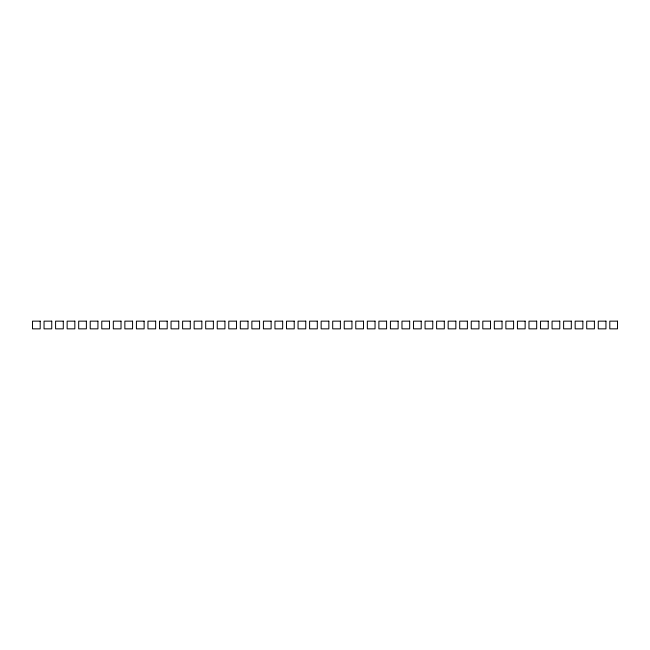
<?xml version="1.0" encoding="UTF-8"?>
<svg xmlns="http://www.w3.org/2000/svg" width="650" height="650" viewBox="0 0 650 650"><rect width="100%" height="100%" fill="white"/><g stroke="black" fill="none" stroke-linecap="round" stroke-linejoin="round"><path stroke-width="0.97" d="M40.194 321.149L32.5 321.149L32.5 328.851L40.194 328.851L40.194 321.149M51.74 321.149L44.046 321.149L44.046 328.851L51.74 328.851L51.74 321.149M63.286 321.149L55.591 321.149L55.591 328.851L63.286 328.851L63.286 321.149M74.839 321.149L67.137 321.149L67.137 328.851L74.839 328.851L74.839 321.149M86.385 321.149L78.683 321.149L78.683 328.851L86.385 328.851L86.385 321.149M97.931 321.149L90.228 321.149L90.228 328.851L97.931 328.851L97.931 321.149M109.476 321.149L101.774 321.149L101.774 328.851L109.476 328.851L109.476 321.149M121.022 321.149L113.319 321.149L113.319 328.851L121.022 328.851L121.022 321.149M132.567 321.149L124.865 321.149L124.865 328.851L132.567 328.851L132.567 321.149M144.113 321.149L136.411 321.149L136.411 328.851L144.113 328.851L144.113 321.149M155.659 321.149L147.964 321.149L147.964 328.851L155.659 328.851L155.659 321.149M167.204 321.149L159.51 321.149L159.51 328.851L167.204 328.851L167.204 321.149M178.75 321.149L171.056 321.149L171.056 328.851L178.75 328.851L178.75 321.149M190.296 321.149L182.601 321.149L182.601 328.851L190.296 328.851L190.296 321.149M201.841 321.149L194.147 321.149L194.147 328.851L201.841 328.851L201.841 321.149M213.387 321.149L205.692 321.149L205.692 328.851L213.387 328.851L213.387 321.149M224.932 321.149L217.238 321.149L217.238 328.851L224.932 328.851L224.932 321.149M236.478 321.149L228.784 321.149L228.784 328.851L236.478 328.851L236.478 321.149M248.024 321.149L240.329 321.149L240.329 328.851L248.024 328.851L248.024 321.149M259.569 321.149L251.875 321.149L251.875 328.851L259.569 328.851L259.569 321.149M271.115 321.149L263.421 321.149L263.421 328.851L271.115 328.851L271.115 321.149M282.661 321.149L274.966 321.149L274.966 328.851L282.661 328.851L282.661 321.149M294.214 321.149L286.512 321.149L286.512 328.851L294.214 328.851L294.214 321.149M305.76 321.149L298.058 321.149L298.058 328.851L305.76 328.851L305.76 321.149M317.306 321.149L309.603 321.149L309.603 328.851L317.306 328.851L317.306 321.149M328.851 321.149L321.149 321.149L321.149 328.851L328.851 328.851L328.851 321.149M340.397 321.149L332.694 321.149L332.694 328.851L340.397 328.851L340.397 321.149M351.942 321.149L344.24 321.149L344.24 328.851L351.942 328.851L351.942 321.149M363.488 321.149L355.786 321.149L355.786 328.851L363.488 328.851L363.488 321.149M375.034 321.149L367.339 321.149L367.339 328.851L375.034 328.851L375.034 321.149M386.579 321.149L378.885 321.149L378.885 328.851L386.579 328.851L386.579 321.149M398.125 321.149L390.431 321.149L390.431 328.851L398.125 328.851L398.125 321.149M409.671 321.149L401.976 321.149L401.976 328.851L409.671 328.851L409.671 321.149M421.216 321.149L413.522 321.149L413.522 328.851L421.216 328.851L421.216 321.149M432.762 321.149L425.067 321.149L425.067 328.851L432.762 328.851L432.762 321.149M444.308 321.149L436.613 321.149L436.613 328.851L444.308 328.851L444.308 321.149M455.853 321.149L448.159 321.149L448.159 328.851L455.853 328.851L455.853 321.149M467.399 321.149L459.704 321.149L459.704 328.851L467.399 328.851L467.399 321.149M478.944 321.149L471.25 321.149L471.25 328.851L478.944 328.851L478.944 321.149M490.49 321.149L482.796 321.149L482.796 328.851L490.49 328.851L490.49 321.149M502.036 321.149L494.341 321.149L494.341 328.851L502.036 328.851L502.036 321.149M513.589 321.149L505.887 321.149L505.887 328.851L513.589 328.851L513.589 321.149M525.135 321.149L517.433 321.149L517.433 328.851L525.135 328.851L525.135 321.149M536.681 321.149L528.978 321.149L528.978 328.851L536.681 328.851L536.681 321.149M548.226 321.149L540.524 321.149L540.524 328.851L548.226 328.851L548.226 321.149M559.772 321.149L552.069 321.149L552.069 328.851L559.772 328.851L559.772 321.149M571.317 321.149L563.615 321.149L563.615 328.851L571.317 328.851L571.317 321.149M582.863 321.149L575.161 321.149L575.161 328.851L582.863 328.851L582.863 321.149M594.409 321.149L586.714 321.149L586.714 328.851L594.409 328.851L594.409 321.149M605.954 321.149L598.26 321.149L598.26 328.851L605.954 328.851L605.954 321.149M617.5 321.149L609.806 321.149L609.806 328.851L617.5 328.851L617.5 321.149"/></g></svg>
